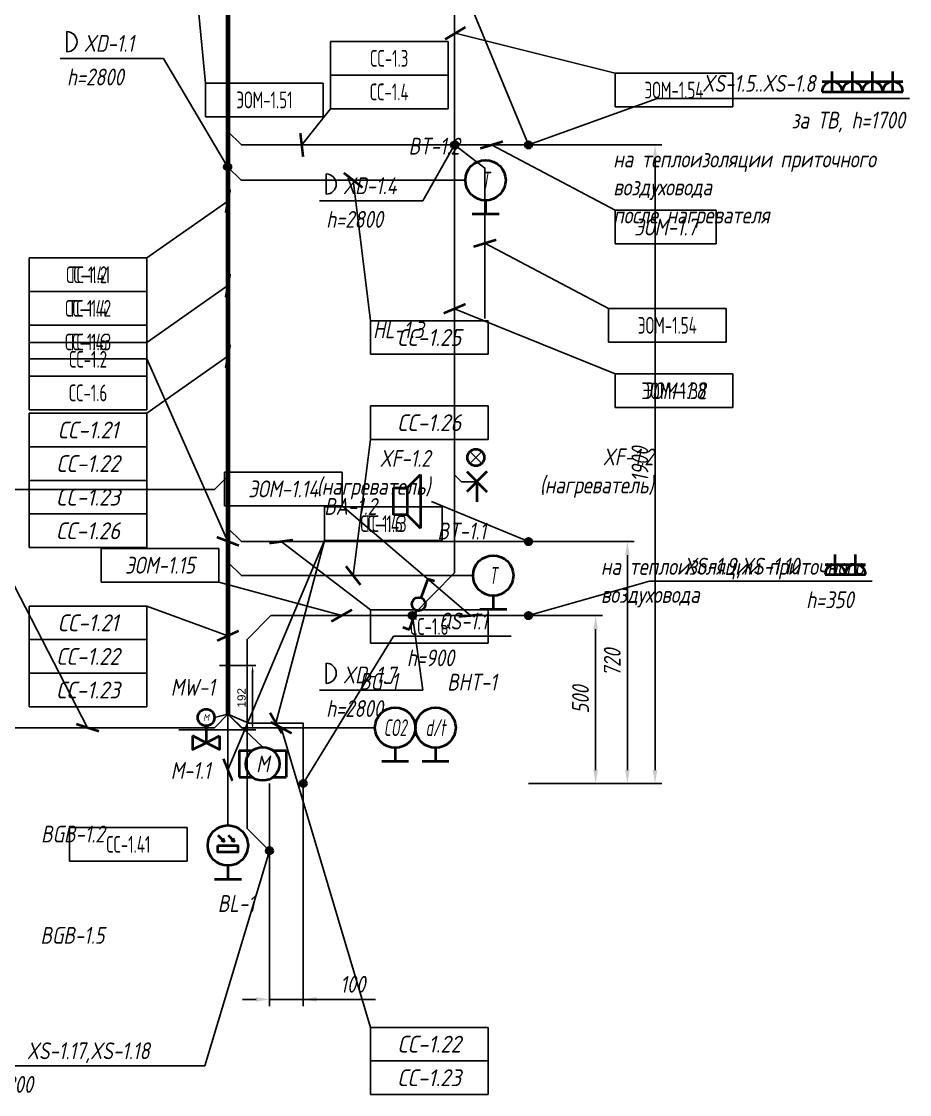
# Model space of a CAD drawing. Header units: millimetres. Extents: x -8189 to 16488, y -6763 to 17206.
# Drawn here: x 6394 to 9035, y 1815 to 5008 of the extents above; entities that cross this region are included whole.
import ezdxf
from ezdxf.enums import TextEntityAlignment as Align

# ---------------------------------------------------------------- set-up
doc = ezdxf.new("R2010")
doc.units = ezdxf.units.MM
doc.linetypes.add('DASHED', pattern=[19.05, 12.7, -6.35])
for name, color, linetype in [('02 Розетки', 7, 'Continuous'), ('03 Стационарное ЭО', 7, 'Continuous'), ('04 Освещение', 7, 'Continuous'), ('05 Слаботочка', 7, 'Continuous'), ('06 Авт-ка климата', 7, 'Continuous'), ('07 Авт-ка общая', 7, 'Continuous'), ('08 Пож. и техн. сигн.', 7, 'Continuous'), ('10 Привязка', 7, 'Continuous'), ('12 Трассы и коробки 220', 7, 'Continuous'), ('13 Трассы и коробки слаботочки', 7, 'Continuous'), ('14 Лотки', 7, 'Continuous')]:
    doc.layers.add(name, color=color, linetype=linetype)
doc.layers.add('11 Привязка размеры', color=7, linetype='Continuous', plot=False)
doc.styles.add('GOST typeA', font='GOST_A.TTF')
doc.styles.get("Standard").update_dxf_attribs({"font": 'arial.ttf'})
doc.styles.add('ГОСТ-ISOCPEUR', font='isocpeui.ttf', dxfattribs={"width": 0.8})
doc.linetypes.add('220V_LINE', pattern='A,0.2,-0.05,["~220V",Standard,S=0.1,R=0,X=0,Y=-0.05],-0.4,0.1', length=0.75)
doc.dimstyles.new('ISO-25', dxfattribs={"dimtxt": 2.5, "dimasz": 2.5, "dimexe": 1.25, "dimexo": 0.625, "dimtad": 1, "dimtxsty": 'Standard', "dimcen": 2.5, "dimadec": 0, "dimazin": 0, "dimtfac": 1, "dimtmove": 0, "dimatfit": 3, "dimfxl": 1, "dimarcsym": 0})

# ---------------------------------------------------------------- blocks, each defined once
blk = doc.blocks.new('*D70')
at = {"layer": '11 Привязка размеры', "color": 0, "lineweight": -2}
for p, q in [((7901.2, 3239.8), (8121.1, 3239.8)), ((8101.1, 3199.8), (8101.1, 2780.1)), ((7901.2, 2740.1), (8121.1, 2740.1))]:
    blk.add_line(p, q, dxfattribs=at)
at = {"layer": '11 Привязка размеры', "color": 0}
for points in [[(8107.8, 3199.8), (8094.5, 3199.8), (8101.1, 3239.8)], [(8094.5, 2780.1), (8107.8, 2780.1), (8101.1, 2740.1)]]:
    blk.add_solid(points, dxfattribs=at)
at = {"layer": 'Defpoints', "color": 0}
for p in [(7901.2, 3239.8), (7901.2, 2740.1), (8101.1, 2740.1)]:
    blk.add_point(p, dxfattribs=at)
at = {"layer": '11 Привязка размеры', "color": 0, "insert": (8056.1, 2990), "char_height": 50, "attachment_point": 5, "rotation": 90, "style": 'ГОСТ-ISOCPEUR'}
blk.add_mtext('500', dxfattribs=at)
blk = doc.blocks.new('*D71')
at = {"layer": '11 Привязка размеры', "color": 0, "lineweight": -2}
for p, q in [((7901.2, 4640.4), (8297.7, 4640.4)), ((8277.7, 4600.4), (8277.7, 2780.1)), ((7901.2, 2740.1), (8297.7, 2740.1))]:
    blk.add_line(p, q, dxfattribs=at)
at = {"layer": '11 Привязка размеры', "color": 0}
for points in [[(8284.4, 4600.4), (8271, 4600.4), (8277.7, 4640.4)], [(8271, 2780.1), (8284.4, 2780.1), (8277.7, 2740.1)]]:
    blk.add_solid(points, dxfattribs=at)
at = {"layer": 'Defpoints', "color": 0}
for p in [(7901.2, 4640.4), (7901.2, 2740.1), (8277.7, 2740.1)]:
    blk.add_point(p, dxfattribs=at)
at = {"layer": '11 Привязка размеры', "color": 0, "insert": (8232.7, 3690.2), "char_height": 50, "attachment_point": 5, "rotation": 90, "style": 'ГОСТ-ISOCPEUR'}
blk.add_mtext('1900', dxfattribs=at)
blk = doc.blocks.new('электродвигатель')
at = {"color": 0, "lineweight": -2}
for p, q in [((0, 4), (0, 0)), ((0, 4), (2, 4)), ((5, 4), (7, 4)), ((7, 4), (7, 0)), ((0, 0), (2, 0)), ((5, 0), (7, 0))]:
    blk.add_line(p, q, dxfattribs=at)
blk.add_circle((3.5, 2), 2.5, dxfattribs=at)
at = {"color": 0, "lineweight": -2, "style": 'ГОСТ-ISOCPEUR', "width": 0.8}
blk.add_text('M', height=2.5, rotation=360, dxfattribs=at).set_placement((3.5, 2), align=Align.MIDDLE_CENTER)
blk = doc.blocks.new('датчик CO2')
at = {"color": 0, "lineweight": -2}
for p, q in [((0, 2), (0, 0)), ((-2, 0), (2, 0))]:
    blk.add_line(p, q, dxfattribs=at)
blk.add_circle((0, 5), 3, dxfattribs=at)
at = {"color": 0, "lineweight": -2, "style": 'ГОСТ-ISOCPEUR', "width": 0.6}
blk.add_text('CO2', height=2.5, rotation=360, dxfattribs=at).set_placement((-0.01, 5), align=Align.MIDDLE_CENTER)
blk = doc.blocks.new('датчик температуры')
at = {"color": 0, "lineweight": -2}
for p, q in [((0, 2), (0, 0)), ((-2, 0), (2, 0))]:
    blk.add_line(p, q, dxfattribs=at)
blk.add_circle((0, 5), 3, dxfattribs=at)
at = {"color": 0, "lineweight": -2, "style": 'ГОСТ-ISOCPEUR', "width": 0.6}
blk.add_text('T', height=2.5, rotation=360, dxfattribs=at).set_placement((-0.01, 5), align=Align.MIDDLE_CENTER)
blk = doc.blocks.new('вентиль с электроприводом')
at = {"color": 0, "linetype": 'DASHED', "lineweight": -2}
blk.add_line((0, 2.5), (0, 0), dxfattribs=at)
at = {"color": 0, "lineweight": -2}
for points in [[(-2, 1), (-2, -1), (0, 0), (-2, 1)], [(2, 1), (2, -1), (0, 0), (2, 1)]]:
    blk.add_lwpolyline(points, dxfattribs=at)
blk.add_circle((0, 3.75), 1.25, dxfattribs=at)
at = {"color": 0, "lineweight": -2, "style": 'ГОСТ-ISOCPEUR', "width": 0.8}
blk.add_text('M', height=1, rotation=360, dxfattribs=at).set_placement((0, 3.75), align=Align.MIDDLE_CENTER)
blk = doc.blocks.new('стац. точка')
at = {"color": 0, "lineweight": -2}
for p, q in [((-1.5, 1.5), (1.5, -1.5)), ((1.5, 1.5), (-1.5, -1.5)), ((0, 0), (0, -3))]:
    blk.add_line(p, q, dxfattribs=at)
blk = doc.blocks.new('розетка скрытая трехполюсная')
at = {"color": 0, "lineweight": -2}
for p, q in [((0, 0), (0, 3)), ((-1.5, 1.5), (1.5, 1.5)), ((-1.5, 0), (1.5, 0))]:
    blk.add_line(p, q, dxfattribs=at)
blk.add_arc((0, 0), 1.5, 0, 180, dxfattribs=at)
blk = doc.blocks.new('*D120')
at = {"layer": '11 Привязка размеры', "color": 0, "lineweight": -2}
for p, q in [((7131.2, 2740.1), (7131.2, 2077.7)), ((7231.2, 2740.1), (7231.2, 2077.7)), ((7091.2, 2097.7), (7051.2, 2097.7)), ((7131.2, 2097.7), (7446.5, 2097.7)), ((7131.2, 2097.7), (7231.2, 2097.7))]:
    blk.add_line(p, q, dxfattribs=at)
at = {"layer": '11 Привязка размеры', "color": 0}
for points in [[(7091.2, 2091), (7091.2, 2104.4), (7131.2, 2097.7)], [(7271.2, 2104.4), (7271.2, 2091), (7231.2, 2097.7)]]:
    blk.add_solid(points, dxfattribs=at)
at = {"layer": 'Defpoints', "color": 0}
for p in [(7131.2, 2740.1), (7231.2, 2740.1), (7231.2, 2097.7)]:
    blk.add_point(p, dxfattribs=at)
at = {"layer": '11 Привязка размеры', "color": 0, "insert": (7378.9, 2142.7), "char_height": 50, "attachment_point": 5, "style": 'ГОСТ-ISOCPEUR'}
blk.add_mtext('100', dxfattribs=at)
blk = doc.blocks.new('громкоговоритель')
at = {"color": 0, "lineweight": -2}
for p, q in [((2, 2), (4, 4)), ((4, 4), (4, -4)), ((0, -2), (0, 2)), ((0, 2), (2, 2)), ((2, 2), (2, -2)), ((2, -2), (0, -2)), ((2, -2), (4, -4))]:
    blk.add_line(p, q, dxfattribs=at)
blk = doc.blocks.new('*D158')
at = {"layer": '11 Привязка размеры', "color": 0, "lineweight": -2}
for p, q in [((7901.2, 3460.1), (8215.5, 3460.1)), ((8195.5, 2780.1), (8195.5, 3420.1)), ((7901.2, 2740.1), (8215.5, 2740.1))]:
    blk.add_line(p, q, dxfattribs=at)
at = {"layer": '11 Привязка размеры', "color": 0}
for points in [[(8202.1, 3420.1), (8188.8, 3420.1), (8195.5, 3460.1)], [(8188.8, 2780.1), (8202.1, 2780.1), (8195.5, 2740.1)]]:
    blk.add_solid(points, dxfattribs=at)
at = {"layer": 'Defpoints', "color": 0}
for p in [(7901.2, 3460.1), (8195.5, 3460.1), (7901.2, 2740.1)]:
    blk.add_point(p, dxfattribs=at)
at = {"layer": '11 Привязка размеры', "color": 0, "insert": (8150.5, 3100.1), "char_height": 50, "attachment_point": 5, "rotation": 90, "style": 'ГОСТ-ISOCPEUR'}
blk.add_mtext('720', dxfattribs=at)
blk = doc.blocks.new('коробка коммутационная')
at = {"color": 0}
blk.add_line((0, 3), (0, 0), dxfattribs=at)
blk.add_arc((0, 1.5), 1.5, 270, 90, dxfattribs=at)
blk = doc.blocks.new('фотоэлемент')
at = {"color": 0, "lineweight": -2}
for p, q in [((-1.48, 6.52), (-0.51, 5.55)), ((0.02, 6.52), (0.99, 5.55)), ((-0.51, 5.55), (-1.02, 5.74)), ((-0.51, 5.55), (-0.7, 6.06)), ((0.99, 5.55), (0.48, 5.74)), ((0.99, 5.55), (0.8, 6.06)), ((0, 2), (0, 0)), ((-2, 0), (2, 0))]:
    blk.add_line(p, q, dxfattribs=at)
blk.add_lwpolyline([(-1.5, 5), (1.5, 5), (1.5, 4), (-1.5, 4)], close=True, dxfattribs=at)
blk.add_circle((0, 5), 3, dxfattribs=at)
blk = doc.blocks.new('*T195')
at = {"layer": '02 Розетки', "color": 0, "lineweight": -2}
for p, q in [((0, 0), (300, 0)), ((0, 0), (0, -100)), ((300, 0), (300, -100)), ((0, -100), (300, -100))]:
    blk.add_line(p, q, dxfattribs=at)
at = {"layer": '02 Розетки', "color": 0, "insert": (150, -50), "char_height": 50, "width": 280, "attachment_point": 5, "style": 'ГОСТ-ISOCPEUR'}
blk.add_mtext('{ЭОМ-1.7}', dxfattribs=at)
blk = doc.blocks.new('*T196')
at = {"layer": '02 Розетки', "color": 0, "lineweight": -2}
for p, q in [((0, 0), (350, 0)), ((0, 0), (0, -100)), ((350, 0), (350, -100)), ((0, -100), (350, -100))]:
    blk.add_line(p, q, dxfattribs=at)
at = {"layer": '02 Розетки', "color": 0, "insert": (175, -50), "char_height": 50, "width": 330, "attachment_point": 5, "style": 'ГОСТ-ISOCPEUR'}
blk.add_mtext('{ЭОМ-1.8}', dxfattribs=at)
blk = doc.blocks.new('*T197')
at = {"layer": '02 Розетки', "color": 0, "lineweight": -2}
for p, q in [((0, 0), (350, 0)), ((0, 0), (0, -100)), ((350, 0), (350, -100)), ((0, -100), (350, -100))]:
    blk.add_line(p, q, dxfattribs=at)
at = {"layer": '02 Розетки', "color": 0, "insert": (175, -50), "char_height": 50, "width": 330, "attachment_point": 5, "style": 'ГОСТ-ISOCPEUR'}
blk.add_mtext('{ЭОМ-1.14}', dxfattribs=at)
blk = doc.blocks.new('*T233')
at = {"layer": '02 Розетки', "color": 0, "lineweight": -2}
for p, q in [((0, 0), (350, 0)), ((0, 0), (0, -100)), ((350, 0), (350, -100)), ((0, -100), (350, -100))]:
    blk.add_line(p, q, dxfattribs=at)
at = {"layer": '02 Розетки', "color": 0, "insert": (175, -50), "char_height": 50, "width": 330, "attachment_point": 5, "style": 'ГОСТ-ISOCPEUR'}
blk.add_mtext('{ЭОМ-1.15}', dxfattribs=at)
blk = doc.blocks.new('*T264')
at = {"layer": '03 Стационарное ЭО', "color": 0, "lineweight": -2}
for p, q in [((0, 0), (350, 0)), ((0, 0), (0, -100)), ((350, 0), (350, -100)), ((0, -100), (350, -100))]:
    blk.add_line(p, q, dxfattribs=at)
at = {"layer": '03 Стационарное ЭО', "color": 0, "insert": (175, -50), "char_height": 50, "width": 330, "attachment_point": 5, "style": 'GOST typeA'}
blk.add_mtext('{\\W0.9;ЭОМ-1.32}', dxfattribs=at)
blk = doc.blocks.new('*T383')
at = {"layer": '04 Освещение', "color": 0, "lineweight": -2}
for p, q in [((0, 0), (350, 0)), ((0, 0), (0, -100)), ((350, 0), (350, -100)), ((0, -100), (350, -100))]:
    blk.add_line(p, q, dxfattribs=at)
at = {"layer": '04 Освещение', "color": 0, "insert": (175, -50), "char_height": 50, "width": 330, "attachment_point": 5, "style": 'GOST typeA'}
blk.add_mtext('{\\W0.8;ЭОМ-1.51}', dxfattribs=at)
blk = doc.blocks.new('*T385')
at = {"layer": '04 Освещение', "color": 0, "lineweight": -2}
for p, q in [((0, 0), (350, 0)), ((0, 0), (0, -100)), ((350, 0), (350, -100)), ((0, -100), (350, -100))]:
    blk.add_line(p, q, dxfattribs=at)
at = {"layer": '04 Освещение', "color": 0, "insert": (175, -50), "char_height": 50, "width": 330, "attachment_point": 5, "style": 'GOST typeA'}
blk.add_mtext('{\\W0.8;ЭОМ-1.54}', dxfattribs=at)
blk = doc.blocks.new('*T386')
at = {"layer": '04 Освещение', "color": 0, "lineweight": -2}
for p, q in [((0, 0), (350, 0)), ((0, 0), (0, -100)), ((350, 0), (350, -100)), ((0, -100), (350, -100))]:
    blk.add_line(p, q, dxfattribs=at)
at = {"layer": '04 Освещение', "color": 0, "insert": (175, -50), "char_height": 50, "width": 330, "attachment_point": 5, "style": 'GOST typeA'}
blk.add_mtext('{\\W0.8;ЭОМ-1.54}', dxfattribs=at)
blk = doc.blocks.new('датчик температуры и влажности')
at = {"color": 0, "lineweight": -2}
for p, q in [((0, 2), (0, 0)), ((-2, 0), (2, 0))]:
    blk.add_line(p, q, dxfattribs=at)
blk.add_circle((0, 5), 3, dxfattribs=at)
at = {"color": 0, "lineweight": -2, "style": 'ГОСТ-ISOCPEUR', "width": 0.6}
blk.add_text('d/t', height=2.5, rotation=360, dxfattribs=at).set_placement((-0.01, 5), align=Align.MIDDLE_CENTER)
blk = doc.blocks.new('кнопка жалюзи')
at = {"color": 0, "lineweight": -2}
for p, q in [((0.35, 0.94), (1.39, 3.78)), ((1.39, 3.78), (2.34, 3.45)), ((-1.39, -3.78), (-0.35, -0.94)), ((-2.34, -3.45), (-1.39, -3.78))]:
    blk.add_line(p, q, dxfattribs=at)
blk.add_circle((0, 0), 1, dxfattribs=at)
blk = doc.blocks.new('*T450')
at = {"layer": '07 Авт-ка общая', "color": 0, "lineweight": -2}
for p, q in [((0, 0), (350, 0)), ((0, 0), (0, -300)), ((350, 0), (350, -300)), ((0, -100), (350, -100)), ((0, -200), (350, -200)), ((0, -300), (350, -300))]:
    blk.add_line(p, q, dxfattribs=at)
at = {"layer": '07 Авт-ка общая', "color": 0, "char_height": 50, "width": 330, "attachment_point": 5, "style": 'GOST typeA'}
for s, insert in [('{\\W0.8;СС-1.41}', (175, -50)), ('{\\W0.8;СС-1.42}', (175, -150)), ('{\\W0.8;СС-1.43}', (175, -250))]:
    blk.add_mtext(s, dxfattribs=dict(at, insert=insert))
blk = doc.blocks.new('*T454')
at = {"layer": '07 Авт-ка общая', "color": 0, "lineweight": -2}
for p, q in [((0, 0), (350, 0)), ((0, 0), (0, -100)), ((350, 0), (350, -100)), ((0, -100), (350, -100))]:
    blk.add_line(p, q, dxfattribs=at)
at = {"layer": '07 Авт-ка общая', "color": 0, "insert": (175, -50), "char_height": 50, "width": 330, "attachment_point": 5, "style": 'GOST typeA'}
blk.add_mtext('{\\W0.8;СС-1.43}', dxfattribs=at)
blk = doc.blocks.new('*T525')
at = {"layer": '06 Авт-ка климата', "color": 0, "lineweight": -2}
for p, q in [((0, 0), (350, 0)), ((0, 0), (0, -300)), ((350, 0), (350, -300)), ((0, -100), (350, -100)), ((0, -200), (350, -200)), ((0, -300), (350, -300))]:
    blk.add_line(p, q, dxfattribs=at)
at = {"layer": '06 Авт-ка климата', "color": 0, "char_height": 50, "width": 330, "attachment_point": 5, "style": 'ГОСТ-ISOCPEUR'}
for s, insert in [('{\\W0.9;СС-1.21}', (175, -50)), ('{\\W0.9;СС-1.22}', (175, -150)), ('{\\W0.9;СС-1.23}', (175, -250))]:
    blk.add_mtext(s, dxfattribs=dict(at, insert=insert))
blk = doc.blocks.new('*T526')
at = {"layer": '06 Авт-ка климата', "color": 0, "lineweight": -2}
for p, q in [((0, 0), (350, 0)), ((0, 0), (0, -400)), ((350, 0), (350, -400)), ((0, -100), (350, -100)), ((0, -200), (350, -200)), ((0, -300), (350, -300)), ((0, -400), (350, -400))]:
    blk.add_line(p, q, dxfattribs=at)
at = {"layer": '06 Авт-ка климата', "color": 0, "char_height": 50, "width": 330, "attachment_point": 5, "style": 'ГОСТ-ISOCPEUR'}
for s, insert in [('{\\W0.9;СС-1.21}', (175, -50)), ('{\\W0.9;СС-1.22}', (175, -150)), ('{\\W0.9;СС-1.23}', (175, -250)), ('{\\W0.9;СС-1.26}', (175, -350))]:
    blk.add_mtext(s, dxfattribs=dict(at, insert=insert))
blk = doc.blocks.new('*T530')
at = {"layer": '06 Авт-ка климата', "color": 0, "lineweight": -2}
for p, q in [((0, 0), (350, 0)), ((0, 0), (0, -100)), ((350, 0), (350, -100)), ((0, -100), (350, -100))]:
    blk.add_line(p, q, dxfattribs=at)
at = {"layer": '06 Авт-ка климата', "color": 0, "insert": (175, -50), "char_height": 50, "width": 330, "attachment_point": 5, "style": 'ГОСТ-ISOCPEUR'}
blk.add_mtext('{\\W0.9;СС-1.25}', dxfattribs=at)
blk = doc.blocks.new('*T588')
at = {"layer": '06 Авт-ка климата', "color": 0, "lineweight": -2}
for p, q in [((0, 0), (350, 0)), ((0, 0), (0, -200)), ((350, 0), (350, -200)), ((0, -100), (350, -100)), ((0, -200), (350, -200))]:
    blk.add_line(p, q, dxfattribs=at)
at = {"layer": '06 Авт-ка климата', "color": 0, "char_height": 50, "width": 330, "attachment_point": 5, "style": 'ГОСТ-ISOCPEUR'}
for s, insert in [('{\\W0.9;СС-1.22}', (175, -50)), ('{\\W0.9;СС-1.23}', (175, -150))]:
    blk.add_mtext(s, dxfattribs=dict(at, insert=insert))
blk = doc.blocks.new('*T592')
at = {"layer": '06 Авт-ка климата', "color": 0, "lineweight": -2}
for p, q in [((0, 0), (350, 0)), ((0, 0), (0, -100)), ((350, 0), (350, -100)), ((0, -100), (350, -100))]:
    blk.add_line(p, q, dxfattribs=at)
at = {"layer": '06 Авт-ка климата', "color": 0, "insert": (175, -50), "char_height": 50, "width": 330, "attachment_point": 5, "style": 'ГОСТ-ISOCPEUR'}
blk.add_mtext('{\\W0.9;СС-1.26}', dxfattribs=at)
blk = doc.blocks.new('*T627')
at = {"layer": '05 Слаботочка', "color": 0, "lineweight": -2}
for p, q in [((0, 0), (350, 0)), ((0, 0), (0, -200)), ((350, 0), (350, -200)), ((0, -100), (350, -100)), ((0, -200), (350, -200))]:
    blk.add_line(p, q, dxfattribs=at)
at = {"layer": '05 Слаботочка', "color": 0, "char_height": 50, "width": 330, "attachment_point": 5, "style": 'GOST typeA'}
for s, insert in [('{\\W0.8;СС-1.2}', (175, -50)), ('{\\W0.8;СС-1.6}', (175, -150))]:
    blk.add_mtext(s, dxfattribs=dict(at, insert=insert))
blk = doc.blocks.new('*T629')
at = {"layer": '05 Слаботочка', "color": 0, "lineweight": -2}
for p, q in [((0, 0), (350, 0)), ((0, 0), (0, -200)), ((350, 0), (350, -200)), ((0, -100), (350, -100)), ((0, -200), (350, -200))]:
    blk.add_line(p, q, dxfattribs=at)
at = {"layer": '05 Слаботочка', "color": 0, "char_height": 50, "width": 330, "attachment_point": 5, "style": 'GOST typeA'}
for s, insert in [('{\\W0.8;СС-1.3}', (175, -50)), ('{\\W0.8;СС-1.4}', (175, -150))]:
    blk.add_mtext(s, dxfattribs=dict(at, insert=insert))
blk = doc.blocks.new('*T631')
at = {"layer": '05 Слаботочка', "color": 0, "lineweight": -2}
for p, q in [((0, 0), (350, 0)), ((0, 0), (0, -100)), ((350, 0), (350, -100)), ((0, -100), (350, -100))]:
    blk.add_line(p, q, dxfattribs=at)
at = {"layer": '05 Слаботочка', "color": 0, "insert": (175, -50), "char_height": 50, "width": 330, "attachment_point": 5, "style": 'GOST typeA'}
blk.add_mtext('{\\W0.8;СС-1.6}', dxfattribs=at)
blk = doc.blocks.new('*T689')
at = {"layer": '07 Авт-ка общая', "color": 0, "lineweight": -2}
for p, q in [((0, 0), (350, 0)), ((0, 0), (0, -100)), ((350, 0), (350, -100)), ((0, -100), (350, -100))]:
    blk.add_line(p, q, dxfattribs=at)
at = {"layer": '07 Авт-ка общая', "color": 0, "insert": (175, -50), "char_height": 50, "width": 330, "attachment_point": 5, "style": 'GOST typeA'}
blk.add_mtext('{\\W0.8;СС-1.41}', dxfattribs=at)
blk = doc.blocks.new('*T709')
at = {"layer": '08 Пож. и техн. сигн.', "color": 0, "lineweight": -2}
for p, q in [((0, 0), (350, 0)), ((0, 0), (0, -300)), ((350, 0), (350, -300)), ((0, -100), (350, -100)), ((0, -200), (350, -200)), ((0, -300), (350, -300))]:
    blk.add_line(p, q, dxfattribs=at)
at = {"layer": '08 Пож. и техн. сигн.', "color": 0, "char_height": 50, "width": 330, "attachment_point": 5, "style": 'GOST typeA'}
for s, insert in [('{\\W0.8;ТС-1.2}', (175, -50)), ('{\\W0.8;ТС-1.4}', (175, -150)), ('{\\W0.8;ТС-1.6}', (175, -250))]:
    blk.add_mtext(s, dxfattribs=dict(at, insert=insert))
blk = doc.blocks.new('*T711')
at = {"layer": '08 Пож. и техн. сигн.', "color": 0, "lineweight": -2}
for p, q in [((0, 0), (350, 0)), ((0, 0), (0, -100)), ((350, 0), (350, -100)), ((0, -100), (350, -100))]:
    blk.add_line(p, q, dxfattribs=at)
at = {"layer": '08 Пож. и техн. сигн.', "color": 0, "insert": (175, -50), "char_height": 50, "width": 330, "attachment_point": 5, "style": 'GOST typeA'}
blk.add_mtext('{\\W0.8;ТС-1.6}', dxfattribs=at)
blk = doc.blocks.new('*D822')
at = {"layer": '14 Лотки', "color": 0, "lineweight": -2}
for p, q in [((6982.4, 3091), (7090.7, 3091)), ((7080.7, 3071), (7080.7, 2919.5)), ((6861.2, 2899.5), (7090.7, 2899.5))]:
    blk.add_line(p, q, dxfattribs=at)
at = {"layer": '14 Лотки', "color": 0}
for points in [[(7084, 3071), (7077.4, 3071), (7080.7, 3091)], [(7077.4, 2919.5), (7084, 2919.5), (7080.7, 2899.5)]]:
    blk.add_solid(points, dxfattribs=at)
at = {"layer": 'Defpoints', "color": 0}
for p in [(6982.4, 3091), (6861.2, 2899.5), (7080.7, 2899.5)]:
    blk.add_point(p, dxfattribs=at)
at = {"layer": '14 Лотки', "color": 0, "insert": (7048.2, 2995.2), "char_height": 25, "attachment_point": 5, "rotation": 90}
blk.add_mtext('192', dxfattribs=at)

msp = doc.modelspace()

# ---------------------------------------------------------------- hatches: boundary and pattern name
at = {"layer": '02 Розетки'}
msp.add_hatch(color=256, dxfattribs=at).paths.add_polyline_path([(7121.2, 2540.1, 1), (7141.2, 2540.1, 1)])
at = {"layer": '05 Слаботочка'}
msp.add_hatch(color=256, dxfattribs=at).paths.add_polyline_path([(7891.2, 3460.1, 1), (7911.2, 3460.1, 1)])
at = {"layer": '07 Авт-ка общая'}
msp.add_hatch(color=256, dxfattribs=at).paths.add_polyline_path([(7221.2, 2740.1, 1), (7241.2, 2740.1, 1)])
at = {"layer": '10 Привязка'}
msp.add_hatch(color=256, dxfattribs=at).paths.add_polyline_path([(7891.2, 4640.4, 1), (7911.2, 4640.4, 1)])
at = {"layer": '12 Трассы и коробки 220'}
for points in [[(7671.7, 4640.4, 1), (7691.7, 4640.4, 1)], [(7546, 3239.8, 1), (7566, 3239.8, 1)], [(7891.2, 3239.8, 1), (7911.2, 3239.8, 1)]]:
    msp.add_hatch(color=256, dxfattribs=at).paths.add_polyline_path(points)
at = {"layer": '13 Трассы и коробки слаботочки'}
msp.add_hatch(color=256, dxfattribs=at).paths.add_polyline_path([(6996.5, 4575.4, 1), (7016.5, 4575.4, 1)])

# ---------------------------------------------------------------- linework, layer by layer
at = {"layer": '02 Розетки'}
for p, q in [((7901.2, 4640.4), (8284.5, 4778.8)), ((8284.5, 4778.8), (9034.5, 4778.8)), ((7901.2, 3239.8), (8261.4, 3342)), ((8261.4, 3342), (8923.7, 3342)), ((7131.2, 2540.1), (6938.9, 1899.7)), ((6249.4, 1899.7), (6938.9, 1899.7))]:
    msp.add_line(p, q, dxfattribs=at)
at = {"layer": '02 Розетки', "linetype": '220V_LINE', "ltscale": 200, "flags": 128}
msp.add_lwpolyline([(7556, 3239.8), (7135.5, 3239.8), (7064.7, 3168.9), (7064.7, 2806.7), (7064.7, 2606.7), (7131.2, 2540.1)], dxfattribs=at)
at = {"layer": '02 Розетки', "lineweight": 40}
msp.add_circle((7131.2, 2540.1), 10, dxfattribs=at)
at = {"layer": '03 Стационарное ЭО', "linetype": '220V_LINE', "ltscale": 200, "flags": 128}
msp.add_lwpolyline([(7747.6, 3638.3), (7701.8, 3638.3), (7681.7, 3658.4)], dxfattribs=at)
at = {"layer": '04 Освещение', "color": 3}
for p, q in [((7762.4, 3692.5), (7727, 3727.9)), ((7727, 3692.5), (7762.4, 3727.9))]:
    msp.add_line(p, q, dxfattribs=at)
at = {"layer": '04 Освещение', "linetype": '220V_LINE', "ltscale": 200, "flags": 128}
msp.add_lwpolyline([(7771.7, 4124.2), (7771.7, 4571.6), (7681.7, 4640.4)], dxfattribs=at)
at = {"layer": '04 Освещение', "color": 3, "lineweight": 40}
msp.add_circle((7744.7, 3710.2), 25, dxfattribs=at)
at = {"layer": '05 Слаботочка'}
for p, q in [((7901.2, 4640.4), (7702, 5122.9)), ((7612.8, 3579.6), (7901.2, 3460.1))]:
    msp.add_line(p, q, dxfattribs=at)
for points in [[(7901.2, 4640.4), (7047.4, 4640.4), (7007.4, 4680.4)], [(4451.2, 3615.1), (6967.4, 3615.1), (6967.4, 3615.1), (7007.4, 3655.1)], [(7901.2, 3460.1), (7047.4, 3460.1), (7007.4, 3500.1)]]:
    msp.add_lwpolyline(points, dxfattribs=at)
at = {"layer": '05 Слаботочка', "lineweight": 40}
msp.add_circle((7901.2, 3460.1), 10, dxfattribs=at)
at = {"layer": '06 Авт-ка климата'}
msp.add_line((7007.4, 2946.3), (6967.6, 2936.6), dxfattribs=at)
for points in [[(7713.7, 4535.4), (7046.5, 4535.4), (7006.5, 4575.4)], [(7736.5, 3358.9), (7047.4, 3358.9), (7007.4, 3398.9)], [(7444.9, 2906.3), (7047.4, 2906.3), (7007.4, 2946.3)]]:
    msp.add_lwpolyline(points, dxfattribs=at)
at = {"layer": '07 Авт-ка общая'}
for q in [(7231.2, 2740.1), (7849.5, 3178.5)]:
    msp.add_line((7499.5, 3178.5), q, dxfattribs=at)
for points in [[(7007.4, 2946.3), (6967.4, 2906.3), (5599.2, 2906.3), (5599.2, 2884.3)], [(7007.4, 2946.3), (7111, 2848.6)], [(7007.4, 2946.3), (7069.3, 2920), (7231.2, 2920), (7231.2, 2740.1)]]:
    msp.add_lwpolyline(points, dxfattribs=at)
at = {"layer": '07 Авт-ка общая', "lineweight": 40}
msp.add_circle((7231.2, 2740.1), 10, dxfattribs=at)
at = {"layer": '08 Пож. и техн. сигн.'}
for points in [[(7007.4, 2946.3), (6967.4, 2906.3), (6338.6, 2906.3), (6338.6, 2689.5)], [(7007.4, 2946.3), (7007.4, 2615.8)]]:
    msp.add_lwpolyline(points, dxfattribs=at)
at = {"layer": '10 Привязка', "lineweight": 40}
msp.add_circle((7901.2, 4640.4), 10, dxfattribs=at)
at = {"layer": '12 Трассы и коробки 220'}
for p, q in [((7586.9, 4474.1), (7681.7, 4640.4)), ((7279.6, 4474.1), (7586.9, 4474.1)), ((7586.9, 3018.2), (7556, 3239.8)), ((7279.6, 3018.2), (7586.9, 3018.2))]:
    msp.add_line(p, q, dxfattribs=at)
at = {"layer": '12 Трассы и коробки 220', "linetype": '220V_LINE', "ltscale": 200}
msp.add_line((7556, 3239.8), (7901.2, 3239.8), dxfattribs=at)
at = {"layer": '12 Трассы и коробки 220', "linetype": '220V_LINE', "ltscale": 200, "flags": 128}
for points in [[(7681.7, 6510.2), (7681.7, 4640.4)], [(7681.7, 4640.4), (7681.7, 3367.4), (7556, 3239.8), (7556, 3239.8)], [(7681.7, 4640.4), (7901.2, 4640.4)]]:
    msp.add_lwpolyline(points, dxfattribs=at)
at = {"layer": '12 Трассы и коробки 220', "lineweight": 40}
for centre in [(7681.7, 4640.4), (7556, 3239.8), (7901.2, 3239.8)]:
    msp.add_circle(centre, 10, dxfattribs=at)
at = {"layer": '13 Трассы и коробки слаботочки'}
for p, q in [((6508.7, 4897.6), (6816.1, 4897.6)), ((6816.1, 4897.6), (7006.5, 4575.4))]:
    msp.add_line(p, q, dxfattribs=at)
at = {"layer": '13 Трассы и коробки слаботочки', "lineweight": 100}
msp.add_lwpolyline([(7007.4, 9570.1), (7007.4, 2946.3)], dxfattribs=at)
at = {"layer": '13 Трассы и коробки слаботочки', "lineweight": 40}
msp.add_circle((7006.5, 4575.4), 10, dxfattribs=at)

# ---------------------------------------------------------------- block references
for name, p in [('*T629', (7312.3, 4948.2)), ('*T383', (6941.1, 4824.5)), ('*T385', (8159.1, 4853.7)), ('*T195', (8159.1, 4446.1)), ('*T450', (6416.7, 4304.1)), ('*T709', (6416.7, 4304.1)), ('*T386', (8139.3, 4153.7)), ('*T530', (7431.3, 4117.4)), ('*T627', (6416.7, 4052.5)), ('*T196', (8159.1, 3958.9)), ('*T264', (8159.1, 3958.9)), ('*T526', (6416.7, 3842.2)), ('*T592', (7431.3, 3863.9)), ('*T197', (6997.3, 3666.8)), ('*T454', (7295.1, 3563.4)), ('*T711', (7295.1, 3563.4)), ('*T233', (6630.3, 3439.8)), ('*T525', (6416.7, 3268.3)), ('*T631', (7431.3, 3257.4)), ('*T689', (6536.4, 2609)), ('*T588', (7431.3, 2014.5))]:
    msp.add_blockref(name, p)
at = {"layer": '02 Розетки', "color": 1, "lineweight": 40, "xscale": 20, "yscale": 20, "zscale": 20}
for p in [(8804.5, 4798.8), (8864.5, 4798.8), (8924.5, 4798.8), (8984.5, 4798.8), (8813.7, 3362), (8873.7, 3362)]:
    msp.add_blockref('розетка скрытая трехполюсная', p, dxfattribs=at)
at = {"layer": '03 Стационарное ЭО', "color": 5, "lineweight": 40, "xscale": 20, "yscale": 20, "zscale": 20}
msp.add_blockref('стац. точка', (7747.6, 3638.3), dxfattribs=at)
at = {"layer": '05 Слаботочка', "lineweight": 40, "xscale": 20, "yscale": 20, "zscale": 20}
msp.add_blockref('громкоговоритель', (7500.3, 3579.6), dxfattribs=at)
at = {"layer": '06 Авт-ка климата', "lineweight": 40, "xscale": 20, "yscale": 20, "zscale": 20}
for name, p in [('датчик температуры', (7773.7, 4435.4)), ('датчик температуры', (7796.5, 3258.9)), ('датчик CO2', (7504.9, 2806.3)), ('датчик температуры и влажности', (7624.9, 2806.3))]:
    msp.add_blockref(name, p, dxfattribs=at)
at = {"layer": '06 Авт-ка климата', "color": 5, "lineweight": 40, "xscale": 20, "yscale": 20, "zscale": 20}
msp.add_blockref('стац. точка', (7747.6, 3638.3), dxfattribs=at)
at = {"layer": '06 Авт-ка климата', "color": 2, "lineweight": 40, "xscale": 20, "yscale": 20, "zscale": 20}
msp.add_blockref('вентиль с электроприводом', (6942.6, 2861.6), dxfattribs=at)
at = {"layer": '07 Авт-ка общая', "lineweight": 40, "xscale": 20, "yscale": 20, "zscale": 20}
for name, p in [('кнопка жалюзи', (7574.9, 3274.1)), ('электродвигатель', (7041, 2758.6))]:
    msp.add_blockref(name, p, dxfattribs=at)
at = {"layer": '08 Пож. и техн. сигн.', "lineweight": 40, "xscale": 20, "yscale": 20, "zscale": 20}
msp.add_blockref('фотоэлемент', (7007.4, 2455.8), dxfattribs=at)
at = {"layer": '12 Трассы и коробки 220', "xscale": 20, "yscale": 20, "zscale": 20}
for p in [(7299.6, 4494.1), (7299.6, 3038.2)]:
    msp.add_blockref('коробка коммутационная', p, dxfattribs=at)
at = {"layer": '13 Трассы и коробки слаботочки', "xscale": 20, "yscale": 20, "zscale": 20}
msp.add_blockref('коробка коммутационная', (6528.7, 4917.6), dxfattribs=at)

# ---------------------------------------------------------------- texts
at = {"layer": '02 Розетки', "linetype": 'Continuous', "style": 'ГОСТ-ISOCPEUR', "width": 0.8}
for s, p in [('XS-1.5..XS-1.8', (8754.5, 4798.8)), ('за ТВ, h=1700', (9021.2, 4689.3)), ('XS-1.9,XS-1.10', (8707, 3362))]:
    msp.add_text(s, height=50, dxfattribs=at).set_placement(p, align=Align.RIGHT)
for s, p in [('h=350', (8727, 3261.9)), ('XS-1.17,XS-1.18', (6409.4, 1919.7)), ('h=1200', (6269.4, 1819.6))]:
    msp.add_text(s, height=50, dxfattribs=at).set_placement(p)
at = {"layer": '03 Стационарное ЭО', "color": 7, "linetype": 'Continuous', "insert": (6536.6, 3659.2), "char_height": 50, "attachment_point": 4, "style": 'ГОСТ-ISOCPEUR'}
msp.add_mtext_dynamic_manual_height_columns('{\\pxqr;XF-1.2\\P(нагреватель)}', width=1073.174, gutter_width=1073.2, heights=[446.2], dxfattribs=at)
at = {"layer": '04 Освещение', "linetype": 'Continuous', "style": 'ГОСТ-ISOCPEUR', "width": 0.8}
msp.add_text('HL-1.3', height=50, dxfattribs=at).set_placement((7439.3, 4065.4))
at = {"layer": '05 Слаботочка', "linetype": 'Continuous', "style": 'ГОСТ-ISOCPEUR', "width": 0.8}
msp.add_text('BA-1.2', height=50, dxfattribs=at).set_placement((7450.3, 3539.6), align=Align.RIGHT)
at = {"layer": '06 Авт-ка климата', "linetype": 'Continuous', "style": 'ГОСТ-ISOCPEUR', "width": 0.8}
for s, p in [('BT-1.2', (7696.7, 4611.9)), ('BT-1.1', (7775.3, 3466.5)), ('BG-1', (7513, 3018.9)), ('BHT-1', (7807.1, 3016.8)), ('MW-1', (6968.5, 3001.5))]:
    msp.add_text(s, height=50, dxfattribs=at).set_placement(p, align=Align.RIGHT)
at = {"layer": '06 Авт-ка климата', "char_height": 50, "width": 905.919, "attachment_point": 1, "style": 'ГОСТ-ISOCPEUR'}
for s, insert in [('{на теплоизоляции приточного воздуховода\\Pпосле нагревателя}', (8153.4, 4623.6)), ('{на теплоизоляции приточного воздуховода}', (8116.8, 3411.1))]:
    msp.add_mtext(s, dxfattribs=dict(at, insert=insert))
at = {"layer": '06 Авт-ка климата', "color": 7, "linetype": 'Continuous', "insert": (7200, 3663.6), "char_height": 50, "attachment_point": 4, "style": 'ГОСТ-ISOCPEUR'}
msp.add_mtext_dynamic_manual_height_columns('{\\pxqr;XF-1.2\\P(нагреватель)}', width=1073.174, gutter_width=1073.2, heights=[446.2], dxfattribs=at)
at = {"layer": '07 Авт-ка общая', "linetype": 'Continuous', "style": 'ГОСТ-ISOCPEUR', "width": 0.8}
for s, p in [('QS-1.1', (7634.4, 3198.5)), ('h=900', (7539.5, 3089))]:
    msp.add_text(s, height=50, dxfattribs=at).set_placement(p)
msp.add_text('M-1.1', height=50, dxfattribs=at).set_placement((6955.7, 2753.8), align=Align.RIGHT)
at = {"layer": '08 Пож. и техн. сигн.', "linetype": 'Continuous', "style": 'ГОСТ-ISOCPEUR', "width": 0.8}
for s, p in [('BGB-1.2', (6640.4, 2564.7)), ('BL-1', (7087.6, 2358.1)), ('BGB-1.5', (6640.4, 2263.3))]:
    msp.add_text(s, height=50, dxfattribs=at).set_placement(p, align=Align.RIGHT)
at = {"layer": '12 Трассы и коробки 220', "linetype": 'Continuous', "style": 'ГОСТ-ISOCPEUR', "width": 0.8}
for s, p in [('XD-1.4', (7349.6, 4494.1)), ('h=2800', (7299.6, 4394)), ('XD-1.7', (7349.6, 3038.2)), ('h=2800', (7299.6, 2938.2))]:
    msp.add_text(s, height=50, dxfattribs=at).set_placement(p)
at = {"layer": '13 Трассы и коробки слаботочки', "linetype": 'Continuous', "style": 'ГОСТ-ISOCPEUR', "width": 0.8}
for s, p in [('XD-1.1', (6578.7, 4917.6)), ('h=2800', (6528.7, 4817.6))]:
    msp.add_text(s, height=50, dxfattribs=at).set_placement(p)

# ---------------------------------------------------------------- dimensions: what is measured, and where the dimension line sits
at = {"layer": '11 Привязка размеры'}
for base, p1, p2, picture, middle in [((8277.7, 2740.1), (7901.2, 4640.4), (7901.2, 2740.1), '*D71', (8277.7, 3690.2)), ((8195.5, 3460.1), (7901.2, 2740.1), (7901.2, 3460.1), '*D158', (8195.5, 3100.1)), ((8101.1, 2740.1), (7901.2, 3239.8), (7901.2, 2740.1), '*D70', (8101.1, 2990))]:
    dim = msp.add_linear_dim(base=base, p1=p1, p2=p2, angle=90, dimstyle='ISO-25', override={"dimtxt": 50, "dimasz": 40, "dimexe": 20, "dimexo": 0, "dimgap": 20, "dimdec": 0, "dimtxsty": 'ГОСТ-ISOCPEUR'}, dxfattribs=at)
    dim.commit()
    dim.dimension.update_dxf_attribs({"geometry": picture, "text_midpoint": middle, "dimtype": 160})
dim = msp.add_linear_dim(base=(7231.2, 2097.7), p1=(7131.2, 2740.1), p2=(7231.2, 2740.1), dimstyle='ISO-25', override={"dimtxt": 50, "dimasz": 40, "dimexe": 20, "dimexo": 0, "dimgap": 20, "dimdec": 0, "dimtxsty": 'ГОСТ-ISOCPEUR'}, dxfattribs=at)
dim.commit()
dim.dimension.update_dxf_attribs({"geometry": '*D120', "text_midpoint": (7378.9, 2142.7)})
at = {"layer": '14 Лотки'}
dim = msp.add_linear_dim(base=(7080.7011028, 2899.4902621), p1=(6982.3997846, 3090.9902621), p2=(6861.2344026, 2899.4902621), angle=90, dimstyle='ISO-25', override={"dimtxt": 25, "dimasz": 20, "dimexe": 10, "dimexo": 0, "dimgap": 20, "dimdec": 0}, dxfattribs=at)
dim.commit()
dim.dimension.update_dxf_attribs({"geometry": '*D822', "text_midpoint": (7048.2011028, 2995.2402621)})

# ---------------------------------------------------------------- leaders
at = {"layer": '02 Розетки'}
for points in [[(7791.5, 4640.4), (8159.1, 4446.1), (8319, 4446.1)], [(7681.7, 4153.2), (8159.1, 3958.9), (8319, 3958.9)], [(7728.6, 3239.8), (7347.3, 3566.8), (7197.3, 3566.8)], [(7345.8, 3239.8), (6980.3, 3339.8), (6805.3, 3339.8)]]:
    msp.add_leader(points, dimstyle='ISO-25', override={"dimasz": 50, "dimgap": 1, "dimtad": 0, "dimldrblk": 'ArchTick'}, dxfattribs=at)
at = {"layer": '03 Стационарное ЭО'}
msp.add_leader([(7681.7, 4153.2), (8159.1, 3958.9), (8319, 3958.9)], dimstyle='ISO-25', override={"dimasz": 50, "dimgap": 1, "dimtad": 0, "dimldrblk": 'ArchTick'}, dxfattribs=at)
at = {"layer": '04 Освещение'}
for points in [[(6909, 5153.3), (6941.1, 4824.5), (7100.9, 4824.5)], [(7683.6, 4972.8), (8159.1, 4853.7), (8319, 4853.7)], [(7771.7, 4347.9), (8139.3, 4153.7), (8299.2, 4153.7)]]:
    msp.add_leader(points, dimstyle='ISO-25', override={"dimasz": 50, "dimgap": 1, "dimtad": 0, "dimldrblk": 'ArchTick'}, dxfattribs=at)
at = {"layer": '05 Слаботочка'}
for points in [[(7227, 4640.4), (7312.3, 4748.2), (7487.3, 4748.2)], [(7007.4, 4221.8), (6766.7, 4052.5), (6576.5, 4052.5)], [(7165.9, 3460.1), (7431.3, 3257.4), (7591.1, 3257.4)]]:
    msp.add_leader(points, dimstyle='ISO-25', override={"dimasz": 50, "dimgap": 1, "dimtad": 0, "dimldrblk": 'ArchTick'}, dxfattribs=at)
at = {"layer": '06 Авт-ка климата'}
for points in [[(7380.1, 4535.4), (7431.3, 4117.4), (7591.1, 4117.4)], [(7007.4, 4011.5), (6766.7, 3842.2), (6576.5, 3842.2)], [(7380.1, 3358.9), (7431.3, 3763.9), (7606.3, 3763.9)], [(7007.4, 3179.8), (6766.7, 3268.3), (6576.5, 3268.3)], [(7165.9, 2906.3), (7431.3, 2014.5), (7591.1, 2014.5)]]:
    msp.add_leader(points, dimstyle='ISO-25', override={"dimasz": 50, "dimgap": 1, "dimtad": 0, "dimldrblk": 'ArchTick'}, dxfattribs=at)
at = {"layer": '07 Авт-ка общая'}
for points in [[(7007.4, 3460.8), (6766.7, 4004.1), (6591.7, 4004.1)], [(7150.3, 2920), (7295.1, 3463.4), (7470.1, 3463.4)]]:
    msp.add_leader(points, dimstyle='ISO-25', override={"dimasz": 50, "dimgap": 1, "dimtad": 0, "dimldrblk": 'ArchTick'}, dxfattribs=at)
at = {"layer": '08 Пож. и техн. сигн.'}
for points in [[(7007.4, 4473.4), (6766.7, 4304.1), (6576.5, 4304.1)], [(7007.4, 2781), (7295.1, 3463.4), (7470.1, 3463.4)], [(6590.3, 2906.3), (6339.2, 3392.7), (6164.2, 3392.7)]]:
    msp.add_leader(points, dimstyle='ISO-25', override={"dimasz": 50, "dimgap": 1, "dimtad": 0, "dimldrblk": 'ArchTick'}, dxfattribs=at)

doc.saveas('drawing.dxf')
